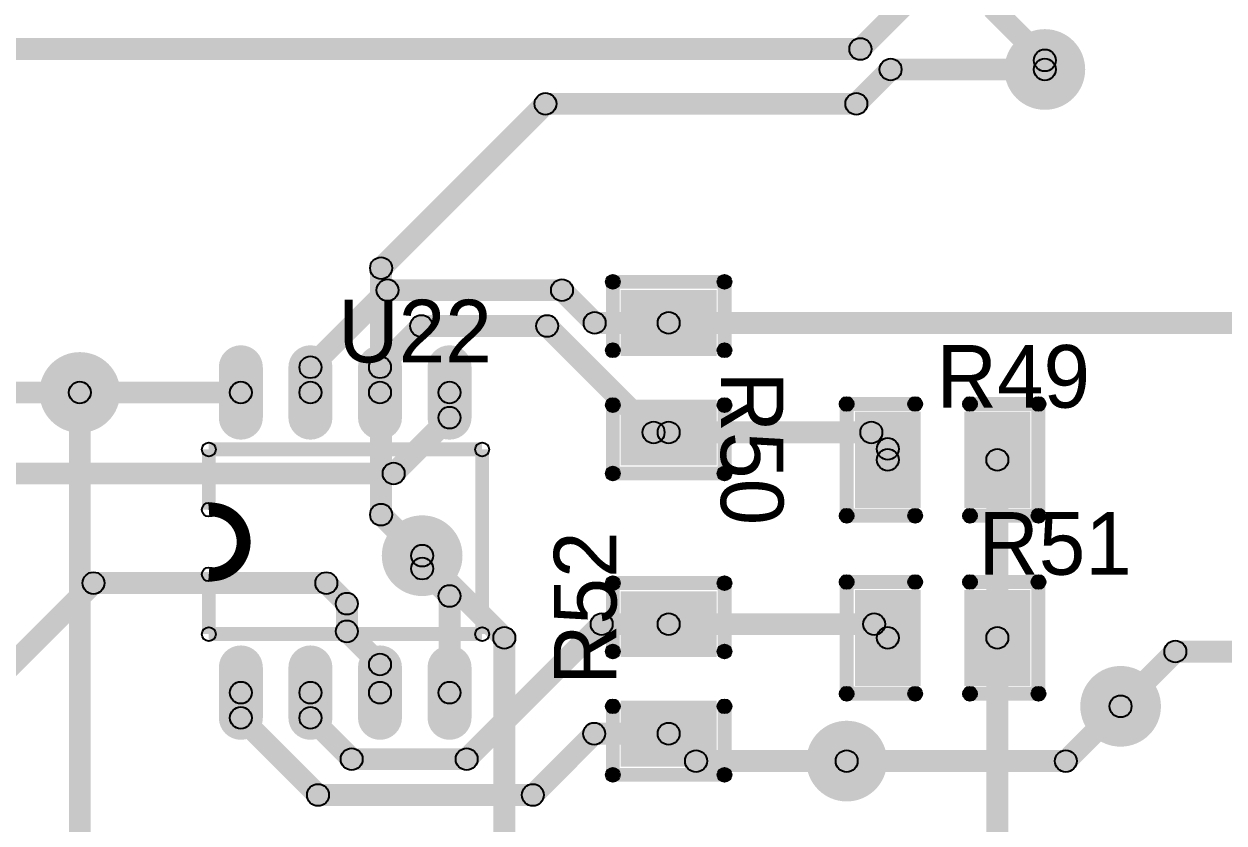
# Model space of a CAD drawing. Header units: millimetres. Extents: x 1.24 to 8.03, y 2.12 to 7.05.
# Drawn here: x 4.684 to 5.547, y 4.641 to 5.215 of the extents above; entities that cross this region are included whole.
import ezdxf

# ---------------------------------------------------------------- set-up
doc = ezdxf.new("R2010")
doc.units = ezdxf.units.MM
doc.header["$MEASUREMENT"] = 0
for name, color, linetype in [('BottomLayer', 5, 'Continuous'), ('BottomSolder', 6, 'Continuous'), ('TopLayer', 1, 'Continuous'), ('TopOverlay', 2, 'Continuous'), ('TopPaste', 8, 'Continuous'), ('TopSolder', 216, 'Continuous'), ('ViaHoleLayer', 16, 'Continuous')]:
    doc.layers.add(name, color=color, linetype=linetype)

# ---------------------------------------------------------------- blocks, each defined once
blk = doc.blocks.new('SOIC_8_L5_0_W4_0_P1_27_LS6_0_BL_26')
at = {"layer": 'TopLayer'}
h = blk.add_hatch(color=1, dxfattribs=at)
edge = h.paths.add_edge_path()
edge.add_arc((-0.075, 0.125984), 0.011811, 0, 180)
edge.add_line((-0.086811, 0.125984), (-0.086811, 0.089763))
edge.add_arc((-0.075, 0.089763), 0.011811, 180, 360)
edge.add_line((-0.063189, 0.089763), (-0.063189, 0.125984))
h = blk.add_hatch(color=1, dxfattribs=at)
edge = h.paths.add_edge_path()
edge.add_arc((-0.025, 0.125984), 0.011811, 0, 180)
edge.add_line((-0.036811, 0.125984), (-0.036811, 0.089763))
edge.add_arc((-0.025, 0.089763), 0.011811, 180, 360)
edge.add_line((-0.013189, 0.089763), (-0.013189, 0.125984))
h = blk.add_hatch(color=1, dxfattribs=at)
edge = h.paths.add_edge_path()
edge.add_arc((0.025, 0.125984), 0.011811, 0, 180)
edge.add_line((0.013189, 0.125984), (0.013189, 0.089763))
edge.add_arc((0.025, 0.089763), 0.011811, 180, 360)
edge.add_line((0.036811, 0.089763), (0.036811, 0.125984))
h = blk.add_hatch(color=1, dxfattribs=at)
edge = h.paths.add_edge_path()
edge.add_arc((0.075, 0.125984), 0.011811, 0, 180)
edge.add_line((0.063189, 0.125984), (0.063189, 0.089763))
edge.add_arc((0.075, 0.089763), 0.011811, 180, 360)
edge.add_line((0.086811, 0.089763), (0.086811, 0.125984))
h = blk.add_hatch(color=1, dxfattribs=at)
edge = h.paths.add_edge_path()
edge.add_arc((-0.075, -0.089763), 0.011811, 0, 180)
edge.add_line((-0.086811, -0.089763), (-0.086811, -0.125984))
edge.add_arc((-0.075, -0.125984), 0.011811, 180, 360)
edge.add_line((-0.063189, -0.125984), (-0.063189, -0.089763))
h = blk.add_hatch(color=1, dxfattribs=at)
edge = h.paths.add_edge_path()
edge.add_arc((-0.025, -0.089763), 0.011811, 0, 180)
edge.add_line((-0.036811, -0.089763), (-0.036811, -0.125984))
edge.add_arc((-0.025, -0.125984), 0.011811, 180, 360)
edge.add_line((-0.013189, -0.125984), (-0.013189, -0.089763))
h = blk.add_hatch(color=1, dxfattribs=at)
edge = h.paths.add_edge_path()
edge.add_arc((0.025, -0.089763), 0.011811, 0, 180)
edge.add_line((0.013189, -0.089763), (0.013189, -0.125984))
edge.add_arc((0.025, -0.125984), 0.011811, 180, 360)
edge.add_line((0.036811, -0.125984), (0.036811, -0.089763))
h = blk.add_hatch(color=1, dxfattribs=at)
edge = h.paths.add_edge_path()
edge.add_arc((0.075, -0.089763), 0.011811, 0, 180)
edge.add_line((0.063189, -0.089763), (0.063189, -0.125984))
edge.add_arc((0.075, -0.125984), 0.011811, 180, 360)
edge.add_line((0.086811, -0.125984), (0.086811, -0.089763))
at = {"layer": 'TopOverlay'}
h = blk.add_hatch(color=2, dxfattribs=at)
edge = h.paths.add_edge_path()
edge.add_arc((-0.098031, 0.066929), 0.005, 0, 360)
h = blk.add_hatch(color=2, dxfattribs=at)
edge = h.paths.add_edge_path()
edge.add_arc((-0.098031, 0.066929), 0.005, 0, 360)
for points in [[(-0.098031, 0.061929), (-0.098031, 0.071929), (0.098425, 0.071929), (0.098425, 0.061929)], [(-0.093031, 0.023622), (-0.103031, 0.023622), (-0.103031, 0.066929), (-0.093031, 0.066929)], [(0.103425, -0.065797), (0.093425, -0.065797), (0.093425, 0.066929), (0.103425, 0.066929)], [(-0.093031, -0.065797), (-0.103031, -0.065797), (-0.103031, -0.022835), (-0.093031, -0.022835)], [(-0.098031, -0.070797), (-0.098031, -0.060797), (0.098425, -0.060797), (0.098425, -0.070797)]]:
    blk.add_hatch(color=2, dxfattribs=at).paths.add_polyline_path(points)
h = blk.add_hatch(color=2, dxfattribs=at)
edge = h.paths.add_edge_path()
edge.add_arc((0.098425, 0.066929), 0.005, 0, 360)
h = blk.add_hatch(color=2, dxfattribs=at)
edge = h.paths.add_edge_path()
edge.add_arc((0.098425, 0.066929), 0.005, 0, 360)
h = blk.add_hatch(color=2, dxfattribs=at)
edge = h.paths.add_edge_path()
edge.add_arc((-0.098031, 0.023622), 0.005, 0, 360)
h = blk.add_hatch(color=2, dxfattribs=at)
edge = h.paths.add_edge_path()
edge.add_arc((-0.098031, 0.023622), 0.005, 0, 360)
h = blk.add_hatch(color=2, dxfattribs=at)
edge = h.paths.add_edge_path()
edge.add_arc((-0.098031, -0.022835), 0.005, 0, 360)
h = blk.add_hatch(color=2, dxfattribs=at)
edge = h.paths.add_edge_path()
edge.add_arc((-0.098031, -0.022835), 0.005, 0, 360)
h = blk.add_hatch(color=2, dxfattribs=at)
edge = h.paths.add_edge_path()
edge.add_arc((-0.098031, -0.065797), 0.005, 0, 360)
h = blk.add_hatch(color=2, dxfattribs=at)
edge = h.paths.add_edge_path()
edge.add_arc((-0.098031, -0.065797), 0.005, 0, 360)
h = blk.add_hatch(color=2, dxfattribs=at)
edge = h.paths.add_edge_path()
edge.add_arc((0.098425, -0.065797), 0.005, 0, 360)
h = blk.add_hatch(color=2, dxfattribs=at)
edge = h.paths.add_edge_path()
edge.add_arc((0.098425, -0.065797), 0.005, 0, 360)
at = {"layer": 'TopPaste'}
h = blk.add_hatch(color=8, dxfattribs=at)
edge = h.paths.add_edge_path()
edge.add_arc((-0.075, 0.125984), 0.011811, 0, 180)
edge.add_line((-0.086811, 0.125984), (-0.086811, 0.089763))
edge.add_arc((-0.075, 0.089763), 0.011811, 180, 360)
edge.add_line((-0.063189, 0.089763), (-0.063189, 0.125984))
h = blk.add_hatch(color=8, dxfattribs=at)
edge = h.paths.add_edge_path()
edge.add_arc((-0.025, 0.125984), 0.011811, 0, 180)
edge.add_line((-0.036811, 0.125984), (-0.036811, 0.089763))
edge.add_arc((-0.025, 0.089763), 0.011811, 180, 360)
edge.add_line((-0.013189, 0.089763), (-0.013189, 0.125984))
h = blk.add_hatch(color=8, dxfattribs=at)
edge = h.paths.add_edge_path()
edge.add_arc((0.025, 0.125984), 0.011811, 0, 180)
edge.add_line((0.013189, 0.125984), (0.013189, 0.089763))
edge.add_arc((0.025, 0.089763), 0.011811, 180, 360)
edge.add_line((0.036811, 0.089763), (0.036811, 0.125984))
h = blk.add_hatch(color=8, dxfattribs=at)
edge = h.paths.add_edge_path()
edge.add_arc((0.075, 0.125984), 0.011811, 0, 180)
edge.add_line((0.063189, 0.125984), (0.063189, 0.089763))
edge.add_arc((0.075, 0.089763), 0.011811, 180, 360)
edge.add_line((0.086811, 0.089763), (0.086811, 0.125984))
h = blk.add_hatch(color=8, dxfattribs=at)
edge = h.paths.add_edge_path()
edge.add_arc((-0.075, -0.089763), 0.011811, 0, 180)
edge.add_line((-0.086811, -0.089763), (-0.086811, -0.125984))
edge.add_arc((-0.075, -0.125984), 0.011811, 180, 360)
edge.add_line((-0.063189, -0.125984), (-0.063189, -0.089763))
h = blk.add_hatch(color=8, dxfattribs=at)
edge = h.paths.add_edge_path()
edge.add_arc((-0.025, -0.089763), 0.011811, 0, 180)
edge.add_line((-0.036811, -0.089763), (-0.036811, -0.125984))
edge.add_arc((-0.025, -0.125984), 0.011811, 180, 360)
edge.add_line((-0.013189, -0.125984), (-0.013189, -0.089763))
h = blk.add_hatch(color=8, dxfattribs=at)
edge = h.paths.add_edge_path()
edge.add_arc((0.025, -0.089763), 0.011811, 0, 180)
edge.add_line((0.013189, -0.089763), (0.013189, -0.125984))
edge.add_arc((0.025, -0.125984), 0.011811, 180, 360)
edge.add_line((0.036811, -0.125984), (0.036811, -0.089763))
h = blk.add_hatch(color=8, dxfattribs=at)
edge = h.paths.add_edge_path()
edge.add_arc((0.075, -0.089763), 0.011811, 0, 180)
edge.add_line((0.063189, -0.089763), (0.063189, -0.125984))
edge.add_arc((0.075, -0.125984), 0.011811, 180, 360)
edge.add_line((0.086811, -0.125984), (0.086811, -0.089763))
at = {"layer": 'TopSolder'}
h = blk.add_hatch(color=216, dxfattribs=at)
edge = h.paths.add_edge_path()
edge.add_arc((-0.075, 0.125984), 0.015811, 0, 180)
edge.add_line((-0.090811, 0.125984), (-0.090811, 0.089763))
edge.add_arc((-0.075, 0.089763), 0.015811, 180, 360)
edge.add_line((-0.059189, 0.089763), (-0.059189, 0.125984))
h = blk.add_hatch(color=216, dxfattribs=at)
edge = h.paths.add_edge_path()
edge.add_arc((-0.025, 0.125984), 0.015811, 0, 180)
edge.add_line((-0.040811, 0.125984), (-0.040811, 0.089763))
edge.add_arc((-0.025, 0.089763), 0.015811, 180, 360)
edge.add_line((-0.009189, 0.089763), (-0.009189, 0.125984))
h = blk.add_hatch(color=216, dxfattribs=at)
edge = h.paths.add_edge_path()
edge.add_arc((0.025, 0.125984), 0.015811, 0, 180)
edge.add_line((0.009189, 0.125984), (0.009189, 0.089763))
edge.add_arc((0.025, 0.089763), 0.015811, 180, 360)
edge.add_line((0.040811, 0.089763), (0.040811, 0.125984))
h = blk.add_hatch(color=216, dxfattribs=at)
edge = h.paths.add_edge_path()
edge.add_arc((0.075, 0.125984), 0.015811, 0, 180)
edge.add_line((0.059189, 0.125984), (0.059189, 0.089763))
edge.add_arc((0.075, 0.089763), 0.015811, 180, 360)
edge.add_line((0.090811, 0.089763), (0.090811, 0.125984))
h = blk.add_hatch(color=216, dxfattribs=at)
edge = h.paths.add_edge_path()
edge.add_arc((-0.075, -0.089763), 0.015811, 0, 180)
edge.add_line((-0.090811, -0.089763), (-0.090811, -0.125984))
edge.add_arc((-0.075, -0.125984), 0.015811, 180, 360)
edge.add_line((-0.059189, -0.125984), (-0.059189, -0.089763))
h = blk.add_hatch(color=216, dxfattribs=at)
edge = h.paths.add_edge_path()
edge.add_arc((-0.025, -0.089763), 0.015811, 0, 180)
edge.add_line((-0.040811, -0.089763), (-0.040811, -0.125984))
edge.add_arc((-0.025, -0.125984), 0.015811, 180, 360)
edge.add_line((-0.009189, -0.125984), (-0.009189, -0.089763))
h = blk.add_hatch(color=216, dxfattribs=at)
edge = h.paths.add_edge_path()
edge.add_arc((0.025, -0.089763), 0.015811, 0, 180)
edge.add_line((0.009189, -0.089763), (0.009189, -0.125984))
edge.add_arc((0.025, -0.125984), 0.015811, 180, 360)
edge.add_line((0.040811, -0.125984), (0.040811, -0.089763))
h = blk.add_hatch(color=216, dxfattribs=at)
edge = h.paths.add_edge_path()
edge.add_arc((0.075, -0.089763), 0.015811, 0, 180)
edge.add_line((0.059189, -0.089763), (0.059189, -0.125984))
edge.add_arc((0.075, -0.125984), 0.015811, 180, 360)
edge.add_line((0.090811, -0.125984), (0.090811, -0.089763))
at = {"layer": 'TopOverlay', "const_width": 0.01}
blk.add_lwpolyline([(-0.098031, 0.023622, -1.0785851), (-0.098031, -0.022835)], format="xyb", dxfattribs=at)
at = {"layer": 'TopOverlay'}
for centre in [(-0.098031, 0.066929), (-0.098031, 0.066929), (0.098425, 0.066929), (0.098425, 0.066929), (-0.098031, 0.023622), (-0.098031, 0.023622), (-0.098031, -0.022835), (-0.098031, -0.022835), (-0.098031, -0.065797), (-0.098031, -0.065797), (0.098425, -0.065797), (0.098425, -0.065797)]:
    blk.add_circle(centre, 0.005, dxfattribs=at)
blk = doc.blocks.new('R0805_99')
at = {"layer": 'TopLayer'}
for points in [[(-0.05906, 0.03051), (-0.01969, 0.03051), (-0.01969, -0.03051), (-0.05906, -0.03051)], [(0.01969, 0.03051), (0.05906, 0.03051), (0.05906, -0.03051), (0.01969, -0.03051)]]:
    blk.add_hatch(color=1, dxfattribs=at).paths.add_polyline_path(points)
at = {"layer": 'TopOverlay'}
h = blk.add_hatch(color=2, dxfattribs=at)
edge = h.paths.add_edge_path()
edge.add_arc((-0.0689, 0.04016), 0.005, 0, 360)
h = blk.add_hatch(color=2, dxfattribs=at)
edge = h.paths.add_edge_path()
edge.add_arc((-0.0689, 0.04016), 0.005, 0, 360)
for points in [[(-0.0689, 0.03516), (-0.0689, 0.04516), (-0.01969, 0.04516), (-0.01969, 0.03516)], [(0.01969, 0.03516), (0.01969, 0.04516), (0.0689, 0.04516), (0.0689, 0.03516)], [(-0.0739, 0.04016), (-0.0639, 0.04016), (-0.0639, -0.04016), (-0.0739, -0.04016)], [(0.0739, -0.04016), (0.0639, -0.04016), (0.0639, 0.04016), (0.0739, 0.04016)], [(-0.0689, -0.04516), (-0.0689, -0.03516), (-0.01969, -0.03516), (-0.01969, -0.04516)], [(0.01969, -0.04516), (0.01969, -0.03516), (0.0689, -0.03516), (0.0689, -0.04516)]]:
    blk.add_hatch(color=2, dxfattribs=at).paths.add_polyline_path(points)
h = blk.add_hatch(color=2, dxfattribs=at)
edge = h.paths.add_edge_path()
edge.add_arc((-0.01969, 0.04016), 0.005, 0, 360)
h = blk.add_hatch(color=2, dxfattribs=at)
edge = h.paths.add_edge_path()
edge.add_arc((0.01969, 0.04016), 0.005, 0, 360)
h = blk.add_hatch(color=2, dxfattribs=at)
edge = h.paths.add_edge_path()
edge.add_arc((0.0689, 0.04016), 0.005, 0, 360)
h = blk.add_hatch(color=2, dxfattribs=at)
edge = h.paths.add_edge_path()
edge.add_arc((0.0689, 0.04016), 0.005, 0, 360)
h = blk.add_hatch(color=2, dxfattribs=at)
edge = h.paths.add_edge_path()
edge.add_arc((-0.0689, -0.04016), 0.005, 0, 360)
h = blk.add_hatch(color=2, dxfattribs=at)
edge = h.paths.add_edge_path()
edge.add_arc((-0.0689, -0.04016), 0.005, 0, 360)
h = blk.add_hatch(color=2, dxfattribs=at)
edge = h.paths.add_edge_path()
edge.add_arc((-0.01969, -0.04016), 0.005, 0, 360)
h = blk.add_hatch(color=2, dxfattribs=at)
edge = h.paths.add_edge_path()
edge.add_arc((0.01969, -0.04016), 0.005, 0, 360)
h = blk.add_hatch(color=2, dxfattribs=at)
edge = h.paths.add_edge_path()
edge.add_arc((0.0689, -0.04016), 0.005, 0, 360)
h = blk.add_hatch(color=2, dxfattribs=at)
edge = h.paths.add_edge_path()
edge.add_arc((0.0689, -0.04016), 0.005, 0, 360)
at = {"layer": 'TopPaste'}
for points in [[(-0.05906, 0.03051), (-0.01969, 0.03051), (-0.01969, -0.03051), (-0.05906, -0.03051)], [(0.01969, 0.03051), (0.05906, 0.03051), (0.05906, -0.03051), (0.01969, -0.03051)]]:
    blk.add_hatch(color=8, dxfattribs=at).paths.add_polyline_path(points)
at = {"layer": 'TopSolder'}
for points in [[(-0.06305, 0.03451), (-0.01569, 0.03451), (-0.01569, -0.03451), (-0.06305, -0.03451)], [(0.01569, 0.03451), (0.06305, 0.03451), (0.06305, -0.03451), (0.01569, -0.03451)]]:
    blk.add_hatch(color=216, dxfattribs=at).paths.add_polyline_path(points)
at = {"layer": 'TopOverlay'}
for centre in [(-0.0689, 0.04016), (-0.0689, 0.04016), (-0.01969, 0.04016), (0.01969, 0.04016), (0.0689, 0.04016), (0.0689, 0.04016), (-0.0689, -0.04016), (-0.0689, -0.04016), (-0.01969, -0.04016), (0.01969, -0.04016), (0.0689, -0.04016), (0.0689, -0.04016)]:
    blk.add_circle(centre, 0.005, dxfattribs=at)
blk = doc.blocks.new('R0805_100')
at = {"layer": 'TopLayer'}
for points in [[(-0.05906, 0.03051), (-0.01969, 0.03051), (-0.01969, -0.03051), (-0.05906, -0.03051)], [(0.01969, 0.03051), (0.05906, 0.03051), (0.05906, -0.03051), (0.01969, -0.03051)]]:
    blk.add_hatch(color=1, dxfattribs=at).paths.add_polyline_path(points)
at = {"layer": 'TopOverlay'}
h = blk.add_hatch(color=2, dxfattribs=at)
edge = h.paths.add_edge_path()
edge.add_arc((-0.0689, 0.04016), 0.005, 0, 360)
h = blk.add_hatch(color=2, dxfattribs=at)
edge = h.paths.add_edge_path()
edge.add_arc((-0.0689, 0.04016), 0.005, 0, 360)
for points in [[(-0.01969, 0.04516), (-0.01969, 0.03516), (-0.0689, 0.03516), (-0.0689, 0.04516)], [(0.0689, 0.04516), (0.0689, 0.03516), (0.01969, 0.03516), (0.01969, 0.04516)], [(-0.0639, -0.04016), (-0.0739, -0.04016), (-0.0739, 0.04016), (-0.0639, 0.04016)], [(0.0739, -0.04016), (0.0639, -0.04016), (0.0639, 0.04016), (0.0739, 0.04016)], [(-0.01969, -0.03516), (-0.01969, -0.04516), (-0.0689, -0.04516), (-0.0689, -0.03516)], [(0.0689, -0.03516), (0.0689, -0.04516), (0.01969, -0.04516), (0.01969, -0.03516)]]:
    blk.add_hatch(color=2, dxfattribs=at).paths.add_polyline_path(points)
h = blk.add_hatch(color=2, dxfattribs=at)
edge = h.paths.add_edge_path()
edge.add_arc((-0.01969, 0.04016), 0.005, 0, 360)
h = blk.add_hatch(color=2, dxfattribs=at)
edge = h.paths.add_edge_path()
edge.add_arc((0.01969, 0.04016), 0.005, 0, 360)
h = blk.add_hatch(color=2, dxfattribs=at)
edge = h.paths.add_edge_path()
edge.add_arc((0.0689, 0.04016), 0.005, 0, 360)
h = blk.add_hatch(color=2, dxfattribs=at)
edge = h.paths.add_edge_path()
edge.add_arc((0.0689, 0.04016), 0.005, 0, 360)
h = blk.add_hatch(color=2, dxfattribs=at)
edge = h.paths.add_edge_path()
edge.add_arc((-0.0689, -0.04016), 0.005, 0, 360)
h = blk.add_hatch(color=2, dxfattribs=at)
edge = h.paths.add_edge_path()
edge.add_arc((-0.0689, -0.04016), 0.005, 0, 360)
h = blk.add_hatch(color=2, dxfattribs=at)
edge = h.paths.add_edge_path()
edge.add_arc((-0.01969, -0.04016), 0.005, 0, 360)
h = blk.add_hatch(color=2, dxfattribs=at)
edge = h.paths.add_edge_path()
edge.add_arc((0.01969, -0.04016), 0.005, 0, 360)
h = blk.add_hatch(color=2, dxfattribs=at)
edge = h.paths.add_edge_path()
edge.add_arc((0.0689, -0.04016), 0.005, 0, 360)
h = blk.add_hatch(color=2, dxfattribs=at)
edge = h.paths.add_edge_path()
edge.add_arc((0.0689, -0.04016), 0.005, 0, 360)
at = {"layer": 'TopPaste'}
for points in [[(-0.05906, 0.03051), (-0.01969, 0.03051), (-0.01969, -0.03051), (-0.05906, -0.03051)], [(0.01969, 0.03051), (0.05906, 0.03051), (0.05906, -0.03051), (0.01969, -0.03051)]]:
    blk.add_hatch(color=8, dxfattribs=at).paths.add_polyline_path(points)
at = {"layer": 'TopSolder'}
for points in [[(-0.06305, 0.03451), (-0.01569, 0.03451), (-0.01569, -0.03451), (-0.06305, -0.03451)], [(0.01569, 0.03451), (0.06305, 0.03451), (0.06305, -0.03451), (0.01569, -0.03451)]]:
    blk.add_hatch(color=216, dxfattribs=at).paths.add_polyline_path(points)
at = {"layer": 'TopOverlay'}
for centre in [(-0.0689, 0.04016), (-0.0689, 0.04016), (-0.01969, 0.04016), (0.01969, 0.04016), (0.0689, 0.04016), (0.0689, 0.04016), (-0.0689, -0.04016), (-0.0689, -0.04016), (-0.01969, -0.04016), (0.01969, -0.04016), (0.0689, -0.04016), (0.0689, -0.04016)]:
    blk.add_circle(centre, 0.005, dxfattribs=at)
blk = doc.blocks.new('R0805_101')
at = {"layer": 'TopLayer'}
for points in [[(-0.05906, 0.03051), (-0.01969, 0.03051), (-0.01969, -0.03051), (-0.05906, -0.03051)], [(0.01969, 0.03051), (0.05906, 0.03051), (0.05906, -0.03051), (0.01969, -0.03051)]]:
    blk.add_hatch(color=1, dxfattribs=at).paths.add_polyline_path(points)
at = {"layer": 'TopOverlay'}
h = blk.add_hatch(color=2, dxfattribs=at)
edge = h.paths.add_edge_path()
edge.add_arc((-0.0689, 0.04016), 0.005, 0, 360)
h = blk.add_hatch(color=2, dxfattribs=at)
edge = h.paths.add_edge_path()
edge.add_arc((-0.0689, 0.04016), 0.005, 0, 360)
for points in [[(-0.01969, 0.04516), (-0.01969, 0.03516), (-0.0689, 0.03516), (-0.0689, 0.04516)], [(0.0689, 0.04516), (0.0689, 0.03516), (0.01969, 0.03516), (0.01969, 0.04516)], [(-0.0639, -0.04016), (-0.0739, -0.04016), (-0.0739, 0.04016), (-0.0639, 0.04016)], [(0.0639, 0.04016), (0.0739, 0.04016), (0.0739, -0.04016), (0.0639, -0.04016)], [(-0.01969, -0.03516), (-0.01969, -0.04516), (-0.0689, -0.04516), (-0.0689, -0.03516)], [(0.0689, -0.03516), (0.0689, -0.04516), (0.01969, -0.04516), (0.01969, -0.03516)]]:
    blk.add_hatch(color=2, dxfattribs=at).paths.add_polyline_path(points)
h = blk.add_hatch(color=2, dxfattribs=at)
edge = h.paths.add_edge_path()
edge.add_arc((-0.01969, 0.04016), 0.005, 0, 360)
h = blk.add_hatch(color=2, dxfattribs=at)
edge = h.paths.add_edge_path()
edge.add_arc((0.01969, 0.04016), 0.005, 0, 360)
h = blk.add_hatch(color=2, dxfattribs=at)
edge = h.paths.add_edge_path()
edge.add_arc((0.0689, 0.04016), 0.005, 0, 360)
h = blk.add_hatch(color=2, dxfattribs=at)
edge = h.paths.add_edge_path()
edge.add_arc((0.0689, 0.04016), 0.005, 0, 360)
h = blk.add_hatch(color=2, dxfattribs=at)
edge = h.paths.add_edge_path()
edge.add_arc((-0.0689, -0.04016), 0.005, 0, 360)
h = blk.add_hatch(color=2, dxfattribs=at)
edge = h.paths.add_edge_path()
edge.add_arc((-0.0689, -0.04016), 0.005, 0, 360)
h = blk.add_hatch(color=2, dxfattribs=at)
edge = h.paths.add_edge_path()
edge.add_arc((-0.01969, -0.04016), 0.005, 0, 360)
h = blk.add_hatch(color=2, dxfattribs=at)
edge = h.paths.add_edge_path()
edge.add_arc((0.01969, -0.04016), 0.005, 0, 360)
h = blk.add_hatch(color=2, dxfattribs=at)
edge = h.paths.add_edge_path()
edge.add_arc((0.0689, -0.04016), 0.005, 0, 360)
h = blk.add_hatch(color=2, dxfattribs=at)
edge = h.paths.add_edge_path()
edge.add_arc((0.0689, -0.04016), 0.005, 0, 360)
at = {"layer": 'TopPaste'}
for points in [[(-0.05906, 0.03051), (-0.01969, 0.03051), (-0.01969, -0.03051), (-0.05906, -0.03051)], [(0.01969, 0.03051), (0.05906, 0.03051), (0.05906, -0.03051), (0.01969, -0.03051)]]:
    blk.add_hatch(color=8, dxfattribs=at).paths.add_polyline_path(points)
at = {"layer": 'TopSolder'}
for points in [[(-0.06305, 0.03451), (-0.01569, 0.03451), (-0.01569, -0.03451), (-0.06305, -0.03451)], [(0.01569, 0.03451), (0.06305, 0.03451), (0.06305, -0.03451), (0.01569, -0.03451)]]:
    blk.add_hatch(color=216, dxfattribs=at).paths.add_polyline_path(points)
at = {"layer": 'TopOverlay'}
for centre in [(-0.0689, 0.04016), (-0.0689, 0.04016), (-0.01969, 0.04016), (0.01969, 0.04016), (0.0689, 0.04016), (0.0689, 0.04016), (-0.0689, -0.04016), (-0.0689, -0.04016), (-0.01969, -0.04016), (0.01969, -0.04016), (0.0689, -0.04016), (0.0689, -0.04016)]:
    blk.add_circle(centre, 0.005, dxfattribs=at)
blk = doc.blocks.new('R0805_102')
at = {"layer": 'TopLayer'}
for points in [[(-0.05906, 0.03051), (-0.01969, 0.03051), (-0.01969, -0.03051), (-0.05906, -0.03051)], [(0.01969, 0.03051), (0.05906, 0.03051), (0.05906, -0.03051), (0.01969, -0.03051)]]:
    blk.add_hatch(color=1, dxfattribs=at).paths.add_polyline_path(points)
at = {"layer": 'TopOverlay'}
h = blk.add_hatch(color=2, dxfattribs=at)
edge = h.paths.add_edge_path()
edge.add_arc((-0.0689, 0.04016), 0.005, 0, 360)
h = blk.add_hatch(color=2, dxfattribs=at)
edge = h.paths.add_edge_path()
edge.add_arc((-0.0689, 0.04016), 0.005, 0, 360)
for points in [[(-0.0689, 0.03516), (-0.0689, 0.04516), (-0.01969, 0.04516), (-0.01969, 0.03516)], [(0.01969, 0.03516), (0.01969, 0.04516), (0.0689, 0.04516), (0.0689, 0.03516)], [(-0.0739, 0.04016), (-0.0639, 0.04016), (-0.0639, -0.04016), (-0.0739, -0.04016)], [(0.0639, 0.04016), (0.0739, 0.04016), (0.0739, -0.04016), (0.0639, -0.04016)], [(-0.0689, -0.04516), (-0.0689, -0.03516), (-0.01969, -0.03516), (-0.01969, -0.04516)], [(0.01969, -0.04516), (0.01969, -0.03516), (0.0689, -0.03516), (0.0689, -0.04516)]]:
    blk.add_hatch(color=2, dxfattribs=at).paths.add_polyline_path(points)
h = blk.add_hatch(color=2, dxfattribs=at)
edge = h.paths.add_edge_path()
edge.add_arc((-0.01969, 0.04016), 0.005, 0, 360)
h = blk.add_hatch(color=2, dxfattribs=at)
edge = h.paths.add_edge_path()
edge.add_arc((0.01969, 0.04016), 0.005, 0, 360)
h = blk.add_hatch(color=2, dxfattribs=at)
edge = h.paths.add_edge_path()
edge.add_arc((0.0689, 0.04016), 0.005, 0, 360)
h = blk.add_hatch(color=2, dxfattribs=at)
edge = h.paths.add_edge_path()
edge.add_arc((0.0689, 0.04016), 0.005, 0, 360)
h = blk.add_hatch(color=2, dxfattribs=at)
edge = h.paths.add_edge_path()
edge.add_arc((-0.0689, -0.04016), 0.005, 0, 360)
h = blk.add_hatch(color=2, dxfattribs=at)
edge = h.paths.add_edge_path()
edge.add_arc((-0.0689, -0.04016), 0.005, 0, 360)
h = blk.add_hatch(color=2, dxfattribs=at)
edge = h.paths.add_edge_path()
edge.add_arc((-0.01969, -0.04016), 0.005, 0, 360)
h = blk.add_hatch(color=2, dxfattribs=at)
edge = h.paths.add_edge_path()
edge.add_arc((0.01969, -0.04016), 0.005, 0, 360)
h = blk.add_hatch(color=2, dxfattribs=at)
edge = h.paths.add_edge_path()
edge.add_arc((0.0689, -0.04016), 0.005, 0, 360)
h = blk.add_hatch(color=2, dxfattribs=at)
edge = h.paths.add_edge_path()
edge.add_arc((0.0689, -0.04016), 0.005, 0, 360)
at = {"layer": 'TopPaste'}
for points in [[(-0.05906, 0.03051), (-0.01969, 0.03051), (-0.01969, -0.03051), (-0.05906, -0.03051)], [(0.01969, 0.03051), (0.05906, 0.03051), (0.05906, -0.03051), (0.01969, -0.03051)]]:
    blk.add_hatch(color=8, dxfattribs=at).paths.add_polyline_path(points)
at = {"layer": 'TopSolder'}
for points in [[(-0.06305, 0.03451), (-0.01569, 0.03451), (-0.01569, -0.03451), (-0.06305, -0.03451)], [(0.01569, 0.03451), (0.06305, 0.03451), (0.06305, -0.03451), (0.01569, -0.03451)]]:
    blk.add_hatch(color=216, dxfattribs=at).paths.add_polyline_path(points)
at = {"layer": 'TopOverlay'}
for centre in [(-0.0689, 0.04016), (-0.0689, 0.04016), (-0.01969, 0.04016), (0.01969, 0.04016), (0.0689, 0.04016), (0.0689, 0.04016), (-0.0689, -0.04016), (-0.0689, -0.04016), (-0.01969, -0.04016), (0.01969, -0.04016), (0.0689, -0.04016), (0.0689, -0.04016)]:
    blk.add_circle(centre, 0.005, dxfattribs=at)

msp = doc.modelspace()

# ---------------------------------------------------------------- hatches: boundary and pattern name
at = {"layer": 'BottomLayer'}
for points in [[(5.291, 5.19128), (5.27987, 5.20242), (5.35861, 5.28116), (5.36974, 5.27002)], [(3.07087, 5.18898), (3.07087, 5.20472), (5.28543, 5.20472), (5.28543, 5.18898)], [(5.28804, 5.15191), (5.27691, 5.16305), (5.30158, 5.18772), (5.31271, 5.17658)], [(5.30714, 5.17428), (5.30714, 5.19002), (5.41799, 5.19002), (5.41799, 5.17428)], [(4.94651, 5.0338), (4.93538, 5.04494), (5.05349, 5.16305), (5.06462, 5.15191)], [(5.05906, 5.14961), (5.05906, 5.16535), (5.28248, 5.16535), (5.28248, 5.14961)], [(4.94882, 4.8622), (4.93307, 4.8622), (4.93307, 5.03937), (4.94882, 5.03937)], [(4.73228, 4.54724), (4.71654, 4.54724), (4.71654, 4.95), (4.73228, 4.95)], [(4.93538, 4.85664), (4.94651, 4.86777), (4.97604, 4.83824), (4.9649, 4.82711)], [(4.9649, 4.82711), (4.97604, 4.83824), (5.0351, 4.77919), (5.02396, 4.76805)], [(5.0374, 4.44882), (5.02165, 4.44882), (5.02165, 4.77362), (5.0374, 4.77362)], [(5.43864, 4.67947), (5.4275, 4.69061), (5.46687, 4.72998), (5.47801, 4.71884)], [(5.27559, 4.67717), (5.27559, 4.69291), (5.43307, 4.69291), (5.43307, 4.67717)]]:
    msp.add_hatch(color=5, dxfattribs=at).paths.add_polyline_path(points)
h = msp.add_hatch(color=5, dxfattribs=at)
edge = h.paths.add_edge_path()
edge.add_arc((5.28543, 5.19685), 0.00787, 0, 360)
h = msp.add_hatch(color=5, dxfattribs=at)
edge = h.paths.add_edge_path()
edge.add_arc((5.28543, 5.19685), 0.00787, 0, 360)
h = msp.add_hatch(color=5, dxfattribs=at)
edge = h.paths.add_edge_path()
edge.add_arc((5.41799, 5.18215), 0.025, 0, 360)
h = msp.add_hatch(color=5, dxfattribs=at)
edge = h.paths.add_edge_path()
edge.add_arc((5.30714, 5.18215), 0.00787, 0, 360)
h = msp.add_hatch(color=5, dxfattribs=at)
edge = h.paths.add_edge_path()
edge.add_arc((5.30714, 5.18215), 0.00787, 0, 360)
h = msp.add_hatch(color=5, dxfattribs=at)
edge = h.paths.add_edge_path()
edge.add_arc((5.41799, 5.18215), 0.00787, 0, 360)
h = msp.add_hatch(color=5, dxfattribs=at)
edge = h.paths.add_edge_path()
edge.add_arc((5.05906, 5.15748), 0.00787, 0, 360)
h = msp.add_hatch(color=5, dxfattribs=at)
edge = h.paths.add_edge_path()
edge.add_arc((5.05906, 5.15748), 0.00787, 0, 360)
h = msp.add_hatch(color=5, dxfattribs=at)
edge = h.paths.add_edge_path()
edge.add_arc((5.28248, 5.15748), 0.00787, 0, 360)
h = msp.add_hatch(color=5, dxfattribs=at)
edge = h.paths.add_edge_path()
edge.add_arc((5.28248, 5.15748), 0.00787, 0, 360)
h = msp.add_hatch(color=5, dxfattribs=at)
edge = h.paths.add_edge_path()
edge.add_arc((4.94094, 5.03937), 0.00787, 0, 360)
h = msp.add_hatch(color=5, dxfattribs=at)
edge = h.paths.add_edge_path()
edge.add_arc((4.94094, 5.03937), 0.00787, 0, 360)
h = msp.add_hatch(color=5, dxfattribs=at)
edge = h.paths.add_edge_path()
edge.add_arc((4.72441, 4.95), 0.025, 0, 360)
h = msp.add_hatch(color=5, dxfattribs=at)
edge = h.paths.add_edge_path()
edge.add_arc((4.72441, 4.95), 0.00787, 0, 360)
h = msp.add_hatch(color=5, dxfattribs=at)
edge = h.paths.add_edge_path()
edge.add_arc((4.94094, 4.8622), 0.00787, 0, 360)
h = msp.add_hatch(color=5, dxfattribs=at)
edge = h.paths.add_edge_path()
edge.add_arc((4.94094, 4.8622), 0.00787, 0, 360)
h = msp.add_hatch(color=5, dxfattribs=at)
edge = h.paths.add_edge_path()
edge.add_arc((4.97047, 4.83268), 0.025, 0, 360)
h = msp.add_hatch(color=5, dxfattribs=at)
edge = h.paths.add_edge_path()
edge.add_arc((4.97047, 4.83268), 0.00787, 0, 360)
h = msp.add_hatch(color=5, dxfattribs=at)
edge = h.paths.add_edge_path()
edge.add_arc((4.97047, 4.83268), 0.00787, 0, 360)
h = msp.add_hatch(color=5, dxfattribs=at)
edge = h.paths.add_edge_path()
edge.add_arc((5.02953, 4.77362), 0.00787, 0, 360)
h = msp.add_hatch(color=5, dxfattribs=at)
edge = h.paths.add_edge_path()
edge.add_arc((5.02953, 4.77362), 0.00787, 0, 360)
h = msp.add_hatch(color=5, dxfattribs=at)
edge = h.paths.add_edge_path()
edge.add_arc((5.47244, 4.72441), 0.025, 0, 360)
h = msp.add_hatch(color=5, dxfattribs=at)
edge = h.paths.add_edge_path()
edge.add_arc((5.47244, 4.72441), 0.00787, 0, 360)
h = msp.add_hatch(color=5, dxfattribs=at)
edge = h.paths.add_edge_path()
edge.add_arc((5.27559, 4.68504), 0.025, 0, 360)
h = msp.add_hatch(color=5, dxfattribs=at)
edge = h.paths.add_edge_path()
edge.add_arc((5.27559, 4.68504), 0.00787, 0, 360)
h = msp.add_hatch(color=5, dxfattribs=at)
edge = h.paths.add_edge_path()
edge.add_arc((5.43307, 4.68504), 0.00787, 0, 360)
h = msp.add_hatch(color=5, dxfattribs=at)
edge = h.paths.add_edge_path()
edge.add_arc((5.43307, 4.68504), 0.00787, 0, 360)
at = {"layer": 'BottomSolder'}
h = msp.add_hatch(color=6, dxfattribs=at)
edge = h.paths.add_edge_path()
edge.add_arc((5.41799, 5.18215), 0.029, 0, 360)
h = msp.add_hatch(color=6, dxfattribs=at)
edge = h.paths.add_edge_path()
edge.add_arc((4.72441, 4.95), 0.029, 0, 360)
h = msp.add_hatch(color=6, dxfattribs=at)
edge = h.paths.add_edge_path()
edge.add_arc((4.97047, 4.83268), 0.029, 0, 360)
h = msp.add_hatch(color=6, dxfattribs=at)
edge = h.paths.add_edge_path()
edge.add_arc((5.47244, 4.72441), 0.029, 0, 360)
h = msp.add_hatch(color=6, dxfattribs=at)
edge = h.paths.add_edge_path()
edge.add_arc((5.27559, 4.68504), 0.029, 0, 360)
at = {"layer": 'TopLayer'}
for points in [[(5.37475, 5.22081), (5.38588, 5.23195), (5.42355, 5.19428), (5.41242, 5.18314)], [(5.42586, 5.18215), (5.41011, 5.18215), (5.41011, 5.18871), (5.42586, 5.18871)], [(4.89573, 4.96254), (4.88459, 4.97368), (4.94002, 5.02911), (4.95116, 5.01798)], [(4.94559, 5.01567), (4.94559, 5.03142), (5.07094, 5.03142), (5.07094, 5.01567)], [(5.06537, 5.01798), (5.07651, 5.02911), (5.10005, 5.00557), (5.08892, 4.99443)], [(4.94573, 4.96254), (4.93459, 4.97368), (4.96427, 5.00336), (4.97541, 4.99223)], [(4.96984, 4.98992), (4.96984, 5.00567), (5.06028, 5.00567), (5.06028, 4.98992)], [(5.05471, 4.99223), (5.06584, 5.00336), (5.14238, 4.92683), (5.13124, 4.91569)], [(5.09448, 4.99213), (5.09448, 5.00787), (5.14764, 5.00787), (5.14764, 4.99213)], [(5.14764, 4.99213), (5.14764, 5.00787), (5.56201, 5.00787), (5.56201, 4.99213)], [(4.89803, 4.95), (4.88228, 4.95), (4.88228, 4.96811), (4.89803, 4.96811)], [(4.94803, 4.95), (4.93228, 4.95), (4.93228, 4.96811), (4.94803, 4.96811)], [(4.49555, 4.94213), (4.49555, 4.95787), (4.72441, 4.95787), (4.72441, 4.94213)], [(4.72441, 4.94213), (4.72441, 4.95787), (4.84016, 4.95787), (4.84016, 4.94213)], [(4.99803, 4.93189), (4.98228, 4.93189), (4.98228, 4.95), (4.99803, 4.95)], [(4.95557, 4.88616), (4.94443, 4.8973), (4.98459, 4.93746), (4.99573, 4.92632)], [(5.13681, 4.91339), (5.13681, 4.92913), (5.14764, 4.92913), (5.14764, 4.91339)], [(5.14764, 4.91339), (5.14764, 4.92913), (5.29331, 4.92913), (5.29331, 4.91339)], [(5.28774, 4.91569), (5.29888, 4.92683), (5.31069, 4.91502), (5.29955, 4.90388)], [(5.31299, 4.90157), (5.29724, 4.90157), (5.29724, 4.90945), (5.31299, 4.90945)], [(4.6063, 4.88386), (4.6063, 4.89961), (4.95, 4.89961), (4.95, 4.88386)], [(5.39173, 4.77362), (5.37598, 4.77362), (5.37598, 4.90157), (5.39173, 4.90157)], [(4.97835, 4.82341), (4.9626, 4.82341), (4.9626, 4.83268), (4.97835, 4.83268)], [(4.9649, 4.81784), (4.97604, 4.82898), (4.99573, 4.80929), (4.98459, 4.79816)], [(4.61187, 4.67947), (4.60073, 4.69061), (4.72868, 4.81856), (4.73982, 4.80742)], [(4.73425, 4.80512), (4.73425, 4.82087), (4.90157, 4.82087), (4.90157, 4.80512)], [(4.89601, 4.80742), (4.90714, 4.81856), (4.92195, 4.80375), (4.91081, 4.79262)], [(4.92425, 4.77827), (4.90851, 4.77827), (4.90851, 4.79819), (4.92425, 4.79819)], [(4.99803, 4.73425), (4.98228, 4.73425), (4.98228, 4.80372), (4.99803, 4.80372)], [(5.00802, 4.68089), (4.99689, 4.69202), (5.09389, 4.78903), (5.10503, 4.7779)], [(5.09946, 4.77559), (5.09946, 4.79134), (5.14764, 4.79134), (5.14764, 4.77559)], [(5.14764, 4.77559), (5.14764, 4.79134), (5.29528, 4.79134), (5.29528, 4.77559)], [(5.28971, 4.7779), (5.30084, 4.78903), (5.31069, 4.77919), (5.29955, 4.76805)], [(4.91081, 4.7727), (4.92195, 4.78384), (4.94573, 4.76006), (4.93459, 4.74893)], [(5.39173, 4.49803), (5.37598, 4.49803), (5.37598, 4.77362), (5.39173, 4.77362)], [(5.47801, 4.71884), (5.46687, 4.72998), (5.50624, 4.76935), (5.51738, 4.75821)], [(5.51181, 4.75591), (5.51181, 4.77165), (5.61024, 4.77165), (5.61024, 4.75591)], [(4.94803, 4.73425), (4.93228, 4.73425), (4.93228, 4.75449), (4.94803, 4.75449)], [(4.84803, 4.71614), (4.83228, 4.71614), (4.83228, 4.73425), (4.84803, 4.73425)], [(4.89803, 4.71614), (4.88228, 4.71614), (4.88228, 4.73425), (4.89803, 4.73425)], [(4.83459, 4.71057), (4.84573, 4.72171), (4.90116, 4.66628), (4.89002, 4.65514)], [(4.88459, 4.71057), (4.89573, 4.72171), (4.92541, 4.69202), (4.91427, 4.68089)], [(5.05562, 4.65514), (5.04448, 4.66628), (5.0885, 4.71029), (5.09963, 4.69916)], [(5.09407, 4.69685), (5.09407, 4.7126), (5.14764, 4.7126), (5.14764, 4.69685)], [(5.14207, 4.69916), (5.15321, 4.71029), (5.17289, 4.69061), (5.16176, 4.67947)], [(4.91984, 4.67858), (4.91984, 4.69433), (5.00245, 4.69433), (5.00245, 4.67858)], [(5.16732, 4.67717), (5.16732, 4.69291), (5.27559, 4.69291), (5.27559, 4.67717)], [(4.89559, 4.65283), (4.89559, 4.66858), (5.05005, 4.66858), (5.05005, 4.65283)]]:
    msp.add_hatch(color=1, dxfattribs=at).paths.add_polyline_path(points)
h = msp.add_hatch(color=1, dxfattribs=at)
edge = h.paths.add_edge_path()
edge.add_arc((5.41799, 5.18215), 0.025, 0, 360)
h = msp.add_hatch(color=1, dxfattribs=at)
edge = h.paths.add_edge_path()
edge.add_arc((5.41799, 5.18871), 0.00787, 0, 360)
h = msp.add_hatch(color=1, dxfattribs=at)
edge = h.paths.add_edge_path()
edge.add_arc((5.41799, 5.18871), 0.00787, 0, 360)
h = msp.add_hatch(color=1, dxfattribs=at)
edge = h.paths.add_edge_path()
edge.add_arc((5.41799, 5.18215), 0.00787, 0, 360)
h = msp.add_hatch(color=1, dxfattribs=at)
edge = h.paths.add_edge_path()
edge.add_arc((4.94559, 5.02354), 0.00787, 0, 360)
h = msp.add_hatch(color=1, dxfattribs=at)
edge = h.paths.add_edge_path()
edge.add_arc((4.94559, 5.02354), 0.00787, 0, 360)
h = msp.add_hatch(color=1, dxfattribs=at)
edge = h.paths.add_edge_path()
edge.add_arc((5.07094, 5.02354), 0.00787, 0, 360)
h = msp.add_hatch(color=1, dxfattribs=at)
edge = h.paths.add_edge_path()
edge.add_arc((5.07094, 5.02354), 0.00787, 0, 360)
h = msp.add_hatch(color=1, dxfattribs=at)
edge = h.paths.add_edge_path()
edge.add_arc((4.96984, 4.9978), 0.00787, 0, 360)
h = msp.add_hatch(color=1, dxfattribs=at)
edge = h.paths.add_edge_path()
edge.add_arc((4.96984, 4.9978), 0.00787, 0, 360)
h = msp.add_hatch(color=1, dxfattribs=at)
edge = h.paths.add_edge_path()
edge.add_arc((5.06028, 4.9978), 0.00787, 0, 360)
h = msp.add_hatch(color=1, dxfattribs=at)
edge = h.paths.add_edge_path()
edge.add_arc((5.06028, 4.9978), 0.00787, 0, 360)
h = msp.add_hatch(color=1, dxfattribs=at)
edge = h.paths.add_edge_path()
edge.add_arc((5.09448, 5), 0.00787, 0, 360)
h = msp.add_hatch(color=1, dxfattribs=at)
edge = h.paths.add_edge_path()
edge.add_arc((5.09448, 5), 0.00787, 0, 360)
h = msp.add_hatch(color=1, dxfattribs=at)
edge = h.paths.add_edge_path()
edge.add_arc((5.14764, 5), 0.00787, 0, 360)
h = msp.add_hatch(color=1, dxfattribs=at)
edge = h.paths.add_edge_path()
edge.add_arc((5.14764, 5), 0.00787, 0, 360)
h = msp.add_hatch(color=1, dxfattribs=at)
edge = h.paths.add_edge_path()
edge.add_arc((4.72441, 4.95), 0.025, 0, 360)
h = msp.add_hatch(color=1, dxfattribs=at)
edge = h.paths.add_edge_path()
edge.add_arc((4.89016, 4.96811), 0.00787, 0, 360)
h = msp.add_hatch(color=1, dxfattribs=at)
edge = h.paths.add_edge_path()
edge.add_arc((4.89016, 4.96811), 0.00787, 0, 360)
h = msp.add_hatch(color=1, dxfattribs=at)
edge = h.paths.add_edge_path()
edge.add_arc((4.94016, 4.96811), 0.00787, 0, 360)
h = msp.add_hatch(color=1, dxfattribs=at)
edge = h.paths.add_edge_path()
edge.add_arc((4.94016, 4.96811), 0.00787, 0, 360)
h = msp.add_hatch(color=1, dxfattribs=at)
edge = h.paths.add_edge_path()
edge.add_arc((4.72441, 4.95), 0.00787, 0, 360)
h = msp.add_hatch(color=1, dxfattribs=at)
edge = h.paths.add_edge_path()
edge.add_arc((4.72441, 4.95), 0.00787, 0, 360)
h = msp.add_hatch(color=1, dxfattribs=at)
edge = h.paths.add_edge_path()
edge.add_arc((4.84016, 4.95), 0.00787, 0, 360)
h = msp.add_hatch(color=1, dxfattribs=at)
edge = h.paths.add_edge_path()
edge.add_arc((4.89016, 4.95), 0.00787, 0, 360)
h = msp.add_hatch(color=1, dxfattribs=at)
edge = h.paths.add_edge_path()
edge.add_arc((4.94016, 4.95), 0.00787, 0, 360)
h = msp.add_hatch(color=1, dxfattribs=at)
edge = h.paths.add_edge_path()
edge.add_arc((4.99016, 4.95), 0.00787, 0, 360)
h = msp.add_hatch(color=1, dxfattribs=at)
edge = h.paths.add_edge_path()
edge.add_arc((4.99016, 4.93189), 0.00787, 0, 360)
h = msp.add_hatch(color=1, dxfattribs=at)
edge = h.paths.add_edge_path()
edge.add_arc((4.99016, 4.93189), 0.00787, 0, 360)
h = msp.add_hatch(color=1, dxfattribs=at)
edge = h.paths.add_edge_path()
edge.add_arc((5.13681, 4.92126), 0.00787, 0, 360)
h = msp.add_hatch(color=1, dxfattribs=at)
edge = h.paths.add_edge_path()
edge.add_arc((5.13681, 4.92126), 0.00787, 0, 360)
h = msp.add_hatch(color=1, dxfattribs=at)
edge = h.paths.add_edge_path()
edge.add_arc((5.14764, 4.92126), 0.00787, 0, 360)
h = msp.add_hatch(color=1, dxfattribs=at)
edge = h.paths.add_edge_path()
edge.add_arc((5.14764, 4.92126), 0.00787, 0, 360)
h = msp.add_hatch(color=1, dxfattribs=at)
edge = h.paths.add_edge_path()
edge.add_arc((5.29331, 4.92126), 0.00787, 0, 360)
h = msp.add_hatch(color=1, dxfattribs=at)
edge = h.paths.add_edge_path()
edge.add_arc((5.29331, 4.92126), 0.00787, 0, 360)
h = msp.add_hatch(color=1, dxfattribs=at)
edge = h.paths.add_edge_path()
edge.add_arc((5.30512, 4.90945), 0.00787, 0, 360)
h = msp.add_hatch(color=1, dxfattribs=at)
edge = h.paths.add_edge_path()
edge.add_arc((5.30512, 4.90945), 0.00787, 0, 360)
h = msp.add_hatch(color=1, dxfattribs=at)
edge = h.paths.add_edge_path()
edge.add_arc((5.30512, 4.90157), 0.00787, 0, 360)
h = msp.add_hatch(color=1, dxfattribs=at)
edge = h.paths.add_edge_path()
edge.add_arc((5.38386, 4.90157), 0.00787, 0, 360)
h = msp.add_hatch(color=1, dxfattribs=at)
edge = h.paths.add_edge_path()
edge.add_arc((4.95, 4.89173), 0.00787, 0, 360)
h = msp.add_hatch(color=1, dxfattribs=at)
edge = h.paths.add_edge_path()
edge.add_arc((4.95, 4.89173), 0.00787, 0, 360)
h = msp.add_hatch(color=1, dxfattribs=at)
edge = h.paths.add_edge_path()
edge.add_arc((4.97047, 4.83268), 0.025, 0, 360)
h = msp.add_hatch(color=1, dxfattribs=at)
edge = h.paths.add_edge_path()
edge.add_arc((4.97047, 4.83268), 0.00787, 0, 360)
h = msp.add_hatch(color=1, dxfattribs=at)
edge = h.paths.add_edge_path()
edge.add_arc((4.97047, 4.82341), 0.00787, 0, 360)
h = msp.add_hatch(color=1, dxfattribs=at)
edge = h.paths.add_edge_path()
edge.add_arc((4.97047, 4.82341), 0.00787, 0, 360)
h = msp.add_hatch(color=1, dxfattribs=at)
edge = h.paths.add_edge_path()
edge.add_arc((4.73425, 4.81299), 0.00787, 0, 360)
h = msp.add_hatch(color=1, dxfattribs=at)
edge = h.paths.add_edge_path()
edge.add_arc((4.73425, 4.81299), 0.00787, 0, 360)
h = msp.add_hatch(color=1, dxfattribs=at)
edge = h.paths.add_edge_path()
edge.add_arc((4.90157, 4.81299), 0.00787, 0, 360)
h = msp.add_hatch(color=1, dxfattribs=at)
edge = h.paths.add_edge_path()
edge.add_arc((4.90157, 4.81299), 0.00787, 0, 360)
h = msp.add_hatch(color=1, dxfattribs=at)
edge = h.paths.add_edge_path()
edge.add_arc((4.91638, 4.79819), 0.00787, 0, 360)
h = msp.add_hatch(color=1, dxfattribs=at)
edge = h.paths.add_edge_path()
edge.add_arc((4.91638, 4.79819), 0.00787, 0, 360)
h = msp.add_hatch(color=1, dxfattribs=at)
edge = h.paths.add_edge_path()
edge.add_arc((4.99016, 4.80372), 0.00787, 0, 360)
h = msp.add_hatch(color=1, dxfattribs=at)
edge = h.paths.add_edge_path()
edge.add_arc((4.99016, 4.80372), 0.00787, 0, 360)
h = msp.add_hatch(color=1, dxfattribs=at)
edge = h.paths.add_edge_path()
edge.add_arc((5.09946, 4.78346), 0.00787, 0, 360)
h = msp.add_hatch(color=1, dxfattribs=at)
edge = h.paths.add_edge_path()
edge.add_arc((5.09946, 4.78346), 0.00787, 0, 360)
h = msp.add_hatch(color=1, dxfattribs=at)
edge = h.paths.add_edge_path()
edge.add_arc((5.14764, 4.78346), 0.00787, 0, 360)
h = msp.add_hatch(color=1, dxfattribs=at)
edge = h.paths.add_edge_path()
edge.add_arc((5.14764, 4.78346), 0.00787, 0, 360)
h = msp.add_hatch(color=1, dxfattribs=at)
edge = h.paths.add_edge_path()
edge.add_arc((5.29528, 4.78346), 0.00787, 0, 360)
h = msp.add_hatch(color=1, dxfattribs=at)
edge = h.paths.add_edge_path()
edge.add_arc((5.29528, 4.78346), 0.00787, 0, 360)
h = msp.add_hatch(color=1, dxfattribs=at)
edge = h.paths.add_edge_path()
edge.add_arc((4.91638, 4.77827), 0.00787, 0, 360)
h = msp.add_hatch(color=1, dxfattribs=at)
edge = h.paths.add_edge_path()
edge.add_arc((4.91638, 4.77827), 0.00787, 0, 360)
h = msp.add_hatch(color=1, dxfattribs=at)
edge = h.paths.add_edge_path()
edge.add_arc((5.30512, 4.77362), 0.00787, 0, 360)
h = msp.add_hatch(color=1, dxfattribs=at)
edge = h.paths.add_edge_path()
edge.add_arc((5.38386, 4.77362), 0.00787, 0, 360)
h = msp.add_hatch(color=1, dxfattribs=at)
edge = h.paths.add_edge_path()
edge.add_arc((5.38386, 4.77362), 0.00787, 0, 360)
h = msp.add_hatch(color=1, dxfattribs=at)
edge = h.paths.add_edge_path()
edge.add_arc((5.38386, 4.77362), 0.00787, 0, 360)
h = msp.add_hatch(color=1, dxfattribs=at)
edge = h.paths.add_edge_path()
edge.add_arc((5.38386, 4.77362), 0.00787, 0, 360)
h = msp.add_hatch(color=1, dxfattribs=at)
edge = h.paths.add_edge_path()
edge.add_arc((5.51181, 4.76378), 0.00787, 0, 360)
h = msp.add_hatch(color=1, dxfattribs=at)
edge = h.paths.add_edge_path()
edge.add_arc((5.51181, 4.76378), 0.00787, 0, 360)
h = msp.add_hatch(color=1, dxfattribs=at)
edge = h.paths.add_edge_path()
edge.add_arc((4.94016, 4.75449), 0.00787, 0, 360)
h = msp.add_hatch(color=1, dxfattribs=at)
edge = h.paths.add_edge_path()
edge.add_arc((4.94016, 4.75449), 0.00787, 0, 360)
h = msp.add_hatch(color=1, dxfattribs=at)
edge = h.paths.add_edge_path()
edge.add_arc((5.47244, 4.72441), 0.025, 0, 360)
h = msp.add_hatch(color=1, dxfattribs=at)
edge = h.paths.add_edge_path()
edge.add_arc((4.84016, 4.73425), 0.00787, 0, 360)
h = msp.add_hatch(color=1, dxfattribs=at)
edge = h.paths.add_edge_path()
edge.add_arc((4.89016, 4.73425), 0.00787, 0, 360)
h = msp.add_hatch(color=1, dxfattribs=at)
edge = h.paths.add_edge_path()
edge.add_arc((4.94016, 4.73425), 0.00787, 0, 360)
h = msp.add_hatch(color=1, dxfattribs=at)
edge = h.paths.add_edge_path()
edge.add_arc((4.99016, 4.73425), 0.00787, 0, 360)
h = msp.add_hatch(color=1, dxfattribs=at)
edge = h.paths.add_edge_path()
edge.add_arc((5.47244, 4.72441), 0.00787, 0, 360)
h = msp.add_hatch(color=1, dxfattribs=at)
edge = h.paths.add_edge_path()
edge.add_arc((4.84016, 4.71614), 0.00787, 0, 360)
h = msp.add_hatch(color=1, dxfattribs=at)
edge = h.paths.add_edge_path()
edge.add_arc((4.84016, 4.71614), 0.00787, 0, 360)
h = msp.add_hatch(color=1, dxfattribs=at)
edge = h.paths.add_edge_path()
edge.add_arc((4.89016, 4.71614), 0.00787, 0, 360)
h = msp.add_hatch(color=1, dxfattribs=at)
edge = h.paths.add_edge_path()
edge.add_arc((4.89016, 4.71614), 0.00787, 0, 360)
h = msp.add_hatch(color=1, dxfattribs=at)
edge = h.paths.add_edge_path()
edge.add_arc((5.09407, 4.70472), 0.00787, 0, 360)
h = msp.add_hatch(color=1, dxfattribs=at)
edge = h.paths.add_edge_path()
edge.add_arc((5.09407, 4.70472), 0.00787, 0, 360)
h = msp.add_hatch(color=1, dxfattribs=at)
edge = h.paths.add_edge_path()
edge.add_arc((5.14764, 4.70472), 0.00787, 0, 360)
h = msp.add_hatch(color=1, dxfattribs=at)
edge = h.paths.add_edge_path()
edge.add_arc((5.14764, 4.70472), 0.00787, 0, 360)
h = msp.add_hatch(color=1, dxfattribs=at)
edge = h.paths.add_edge_path()
edge.add_arc((5.27559, 4.68504), 0.025, 0, 360)
h = msp.add_hatch(color=1, dxfattribs=at)
edge = h.paths.add_edge_path()
edge.add_arc((4.91984, 4.68646), 0.00787, 0, 360)
h = msp.add_hatch(color=1, dxfattribs=at)
edge = h.paths.add_edge_path()
edge.add_arc((4.91984, 4.68646), 0.00787, 0, 360)
h = msp.add_hatch(color=1, dxfattribs=at)
edge = h.paths.add_edge_path()
edge.add_arc((5.00245, 4.68646), 0.00787, 0, 360)
h = msp.add_hatch(color=1, dxfattribs=at)
edge = h.paths.add_edge_path()
edge.add_arc((5.00245, 4.68646), 0.00787, 0, 360)
h = msp.add_hatch(color=1, dxfattribs=at)
edge = h.paths.add_edge_path()
edge.add_arc((5.16732, 4.68504), 0.00787, 0, 360)
h = msp.add_hatch(color=1, dxfattribs=at)
edge = h.paths.add_edge_path()
edge.add_arc((5.16732, 4.68504), 0.00787, 0, 360)
h = msp.add_hatch(color=1, dxfattribs=at)
edge = h.paths.add_edge_path()
edge.add_arc((5.27559, 4.68504), 0.00787, 0, 360)
h = msp.add_hatch(color=1, dxfattribs=at)
edge = h.paths.add_edge_path()
edge.add_arc((4.89559, 4.66071), 0.00787, 0, 360)
h = msp.add_hatch(color=1, dxfattribs=at)
edge = h.paths.add_edge_path()
edge.add_arc((4.89559, 4.66071), 0.00787, 0, 360)
h = msp.add_hatch(color=1, dxfattribs=at)
edge = h.paths.add_edge_path()
edge.add_arc((5.05005, 4.66071), 0.00787, 0, 360)
h = msp.add_hatch(color=1, dxfattribs=at)
edge = h.paths.add_edge_path()
edge.add_arc((5.05005, 4.66071), 0.00787, 0, 360)
at = {"layer": 'TopSolder'}
h = msp.add_hatch(color=216, dxfattribs=at)
edge = h.paths.add_edge_path()
edge.add_arc((5.41799, 5.18215), 0.029, 0, 360)
h = msp.add_hatch(color=216, dxfattribs=at)
edge = h.paths.add_edge_path()
edge.add_arc((4.72441, 4.95), 0.029, 0, 360)
h = msp.add_hatch(color=216, dxfattribs=at)
edge = h.paths.add_edge_path()
edge.add_arc((4.97047, 4.83268), 0.029, 0, 360)
h = msp.add_hatch(color=216, dxfattribs=at)
edge = h.paths.add_edge_path()
edge.add_arc((5.47244, 4.72441), 0.029, 0, 360)
h = msp.add_hatch(color=216, dxfattribs=at)
edge = h.paths.add_edge_path()
edge.add_arc((5.27559, 4.68504), 0.029, 0, 360)
at = {"layer": 'ViaHoleLayer'}
h = msp.add_hatch(color=16, dxfattribs=at)
edge = h.paths.add_edge_path()
edge.add_arc((5.41799, 5.18215), 0.014, 0, 360)
h = msp.add_hatch(color=16, dxfattribs=at)
edge = h.paths.add_edge_path()
edge.add_arc((4.72441, 4.95), 0.014, 0, 360)
h = msp.add_hatch(color=16, dxfattribs=at)
edge = h.paths.add_edge_path()
edge.add_arc((4.97047, 4.83268), 0.014, 0, 360)
h = msp.add_hatch(color=16, dxfattribs=at)
edge = h.paths.add_edge_path()
edge.add_arc((5.47244, 4.72441), 0.014, 0, 360)
h = msp.add_hatch(color=16, dxfattribs=at)
edge = h.paths.add_edge_path()
edge.add_arc((5.27559, 4.68504), 0.014, 0, 360)

# ---------------------------------------------------------------- linework, layer by layer
at = {"layer": 'BottomLayer'}
for centre in [(5.28543, 5.19685), (5.28543, 5.19685), (5.30714, 5.18215), (5.30714, 5.18215), (5.41799, 5.18215), (5.05906, 5.15748), (5.05906, 5.15748), (5.28248, 5.15748), (5.28248, 5.15748), (4.94094, 5.03937), (4.94094, 5.03937), (4.72441, 4.95), (4.94094, 4.8622), (4.94094, 4.8622), (4.97047, 4.83268), (4.97047, 4.83268), (5.02953, 4.77362), (5.02953, 4.77362), (5.47244, 4.72441), (5.27559, 4.68504), (5.43307, 4.68504), (5.43307, 4.68504)]:
    msp.add_circle(centre, 0.00787, dxfattribs=at)
at = {"layer": 'TopLayer'}
for centre in [(5.41799, 5.18871), (5.41799, 5.18871), (5.41799, 5.18215), (4.94559, 5.02354), (4.94559, 5.02354), (5.07094, 5.02354), (5.07094, 5.02354), (4.96984, 4.9978), (4.96984, 4.9978), (5.06028, 4.9978), (5.06028, 4.9978), (5.09448, 5), (5.09448, 5), (5.14764, 5), (5.14764, 5), (4.89016, 4.96811), (4.89016, 4.96811), (4.94016, 4.96811), (4.94016, 4.96811), (4.72441, 4.95), (4.72441, 4.95), (4.84016, 4.95), (4.89016, 4.95), (4.94016, 4.95), (4.99016, 4.95), (4.99016, 4.93189), (4.99016, 4.93189), (5.13681, 4.92126), (5.13681, 4.92126), (5.14764, 4.92126), (5.14764, 4.92126), (5.29331, 4.92126), (5.29331, 4.92126), (5.30512, 4.90945), (5.30512, 4.90945), (5.30512, 4.90157), (5.38386, 4.90157), (4.95, 4.89173), (4.95, 4.89173), (4.97047, 4.83268), (4.97047, 4.82341), (4.97047, 4.82341), (4.73425, 4.81299), (4.73425, 4.81299), (4.90157, 4.81299), (4.90157, 4.81299), (4.91638, 4.79819), (4.91638, 4.79819), (4.99016, 4.80372), (4.99016, 4.80372), (5.09946, 4.78346), (5.09946, 4.78346), (5.14764, 4.78346), (5.14764, 4.78346), (5.29528, 4.78346), (5.29528, 4.78346), (4.91638, 4.77827), (4.91638, 4.77827), (5.30512, 4.77362), (5.38386, 4.77362), (5.38386, 4.77362), (5.38386, 4.77362), (5.38386, 4.77362), (5.51181, 4.76378), (5.51181, 4.76378), (4.94016, 4.75449), (4.94016, 4.75449), (4.84016, 4.73425), (4.89016, 4.73425), (4.94016, 4.73425), (4.99016, 4.73425), (5.47244, 4.72441), (4.84016, 4.71614), (4.84016, 4.71614), (4.89016, 4.71614), (4.89016, 4.71614), (5.09407, 4.70472), (5.09407, 4.70472), (5.14764, 4.70472), (5.14764, 4.70472), (4.91984, 4.68646), (4.91984, 4.68646), (5.00245, 4.68646), (5.00245, 4.68646), (5.16732, 4.68504), (5.16732, 4.68504), (5.27559, 4.68504), (4.89559, 4.66071), (4.89559, 4.66071), (5.05005, 4.66071), (5.05005, 4.66071)]:
    msp.add_circle(centre, 0.00787, dxfattribs=at)

# ---------------------------------------------------------------- block references
for name, p, rotation in [('R0805_100', (5.14764, 4.96063), 270), ('SOIC_8_L5_0_W4_0_P1_27_LS6_0_BL_26', (4.91516, 4.84213), 360), ('R0805_102', (5.14764, 4.74409), 90), ('R0805_101', (5.34449, 4.77362), 180)]:
    msp.add_blockref(name, p, dxfattribs=dict(rotation=rotation))
msp.add_blockref('R0805_99', (5.34449, 4.90157))

# ---------------------------------------------------------------- texts
at = {"layer": 'TopOverlay'}
for s, p in [('U22', (4.91016, 4.97163)), ('R49', (5.34012, 4.93907)), ('R51', (5.37017, 4.81899))]:
    msp.add_text(s, height=0.045, dxfattribs=at).set_placement(p)
for s, rotation, p in [('R50', 270, (5.18514, 4.965)), ('R52', 90, (5.11014, 4.73972))]:
    msp.add_text(s, height=0.045, rotation=rotation, dxfattribs=at).set_placement(p)

doc.saveas('drawing.dxf')
